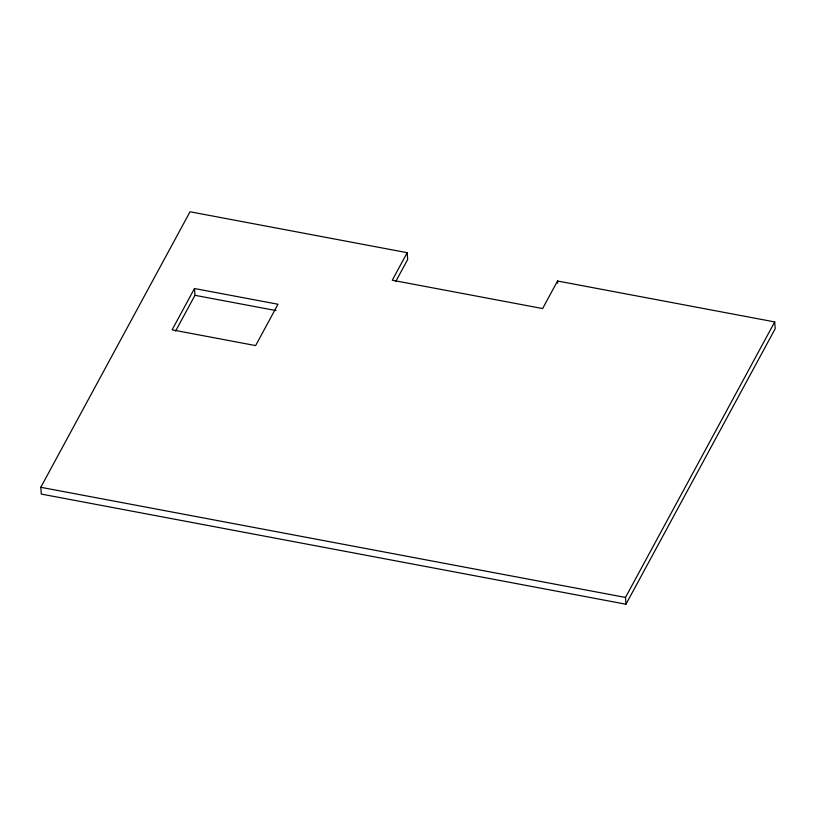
<?xml version="1.0" encoding="UTF-8"?>
<svg xmlns="http://www.w3.org/2000/svg" width="816" height="816" viewBox="0 0 816 816"><rect width="100%" height="100%" fill="white"/><g stroke="black" fill="none" stroke-linecap="round" stroke-linejoin="round"><path stroke-width="1.22" d="M407.194 252.685L392.272 280.235L542.62 308.56L557.542 281.01L774.71 321.922L775.2 328.705L625.974 604.228L41.29 494.078L40.8 487.295L190.026 211.772L407.194 252.685L407.684 259.468L395.74 281.51M194.483 288.517L172.094 329.848L255.622 345.586L278.011 304.256L194.483 288.517L194.963 295.31L175.613 331.051M625.974 604.228L625.495 597.445L774.71 321.922M194.963 295.31L276.002 310.57M40.8 487.295L625.495 597.445M557.542 281.01L557.705 283.264"/></g></svg>
